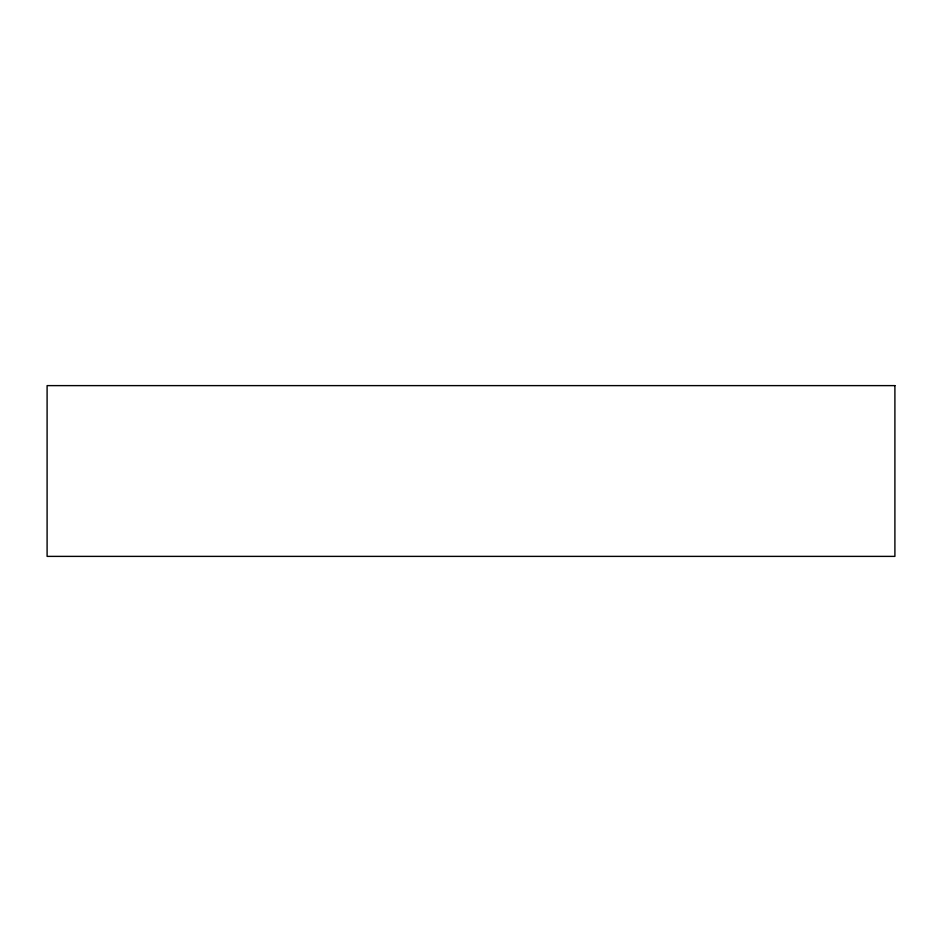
<?xml version="1.0" encoding="UTF-8"?>
<svg xmlns="http://www.w3.org/2000/svg" width="942" height="942" viewBox="0 0 942 942"><rect width="100%" height="100%" fill="white"/><g stroke="black" fill="none" stroke-linecap="round" stroke-linejoin="round"><path stroke-width="1.41" d="M894.9 385.619L47.1 385.619L47.1 556.381L894.9 556.381L894.9 385.619"/></g></svg>
